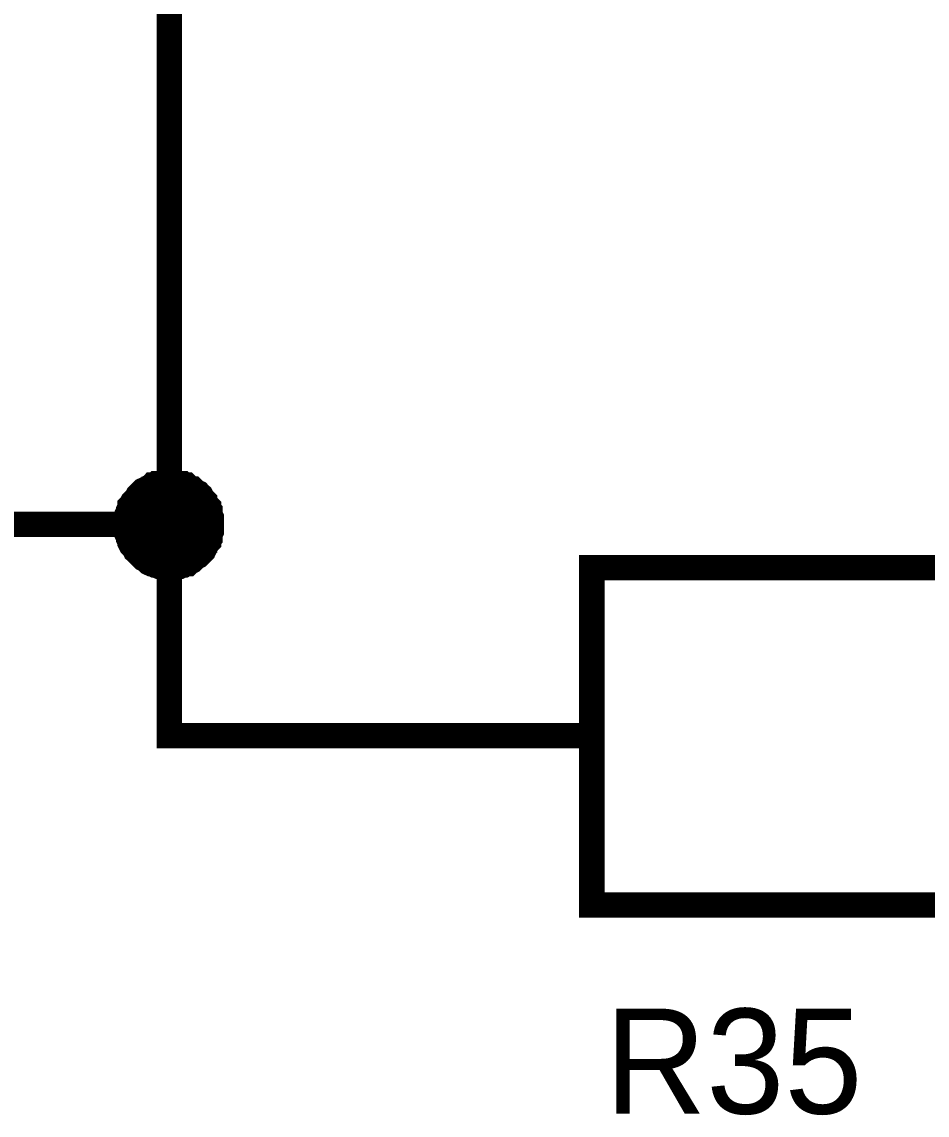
# Model space of a CAD drawing. Header units: millimetres. Extents: x 0 to 841, y 0 to 594.
# Drawn here: x 490.74 to 501.46, y 293.01 to 305.95 of the extents above; entities that cross this region are included whole.
import ezdxf

# ---------------------------------------------------------------- set-up
doc = ezdxf.new("R2010")
doc.units = ezdxf.units.MM
doc.layers.add('Sheet', color=255, linetype='Continuous')

msp = doc.modelspace()

# ---------------------------------------------------------------- linework, layer by layer
at = {"layer": 'Sheet', "const_width": 0.3}
for points in [[(497.488, 312.487), (497.488, 312.487), (492.488, 312.487), (492.488, 299.998), (492.488, 297.497), (494.988, 297.497)], [(491.976, 299.998), (491.976, 300.029), (491.976, 300.045), (491.976, 300.076), (491.991, 300.107), (491.991, 300.122), (492.007, 300.153), (492.007, 300.169), (492.022, 300.2), (492.022, 300.215), (492.038, 300.231), (492.053, 300.262), (492.069, 300.278), (492.084, 300.293), (492.1, 300.309), (492.115, 300.34), (492.131, 300.355), (492.146, 300.371), (492.162, 300.386), (492.178, 300.402), (492.209, 300.417), (492.224, 300.417), (492.24, 300.433), (492.271, 300.448), (492.286, 300.464), (492.317, 300.464), (492.333, 300.479), (492.364, 300.479), (492.379, 300.479), (492.41, 300.495), (492.442, 300.495), (492.457, 300.495), (492.488, 300.495)], [(491.976, 299.998), (491.976, 300.029), (491.976, 300.045), (491.976, 300.076), (491.991, 300.107), (491.991, 300.122), (492.007, 300.153), (492.007, 300.169), (492.022, 300.2), (492.022, 300.215), (492.038, 300.231), (492.053, 300.262), (492.069, 300.278), (492.084, 300.293), (492.1, 300.309), (492.115, 300.34), (492.131, 300.355), (492.146, 300.371), (492.162, 300.386), (492.178, 300.402), (492.209, 300.417), (492.224, 300.417), (492.24, 300.433), (492.271, 300.448), (492.286, 300.464), (492.317, 300.464), (492.333, 300.479), (492.364, 300.479), (492.379, 300.479), (492.41, 300.495), (492.442, 300.495), (492.457, 300.495), (492.488, 300.495)], [(491.976, 299.998), (491.976, 300.029), (491.976, 300.045), (491.976, 300.076), (491.991, 300.107), (491.991, 300.122), (492.007, 300.153), (492.007, 300.169), (492.022, 300.2), (492.022, 300.215), (492.038, 300.231), (492.053, 300.262), (492.069, 300.278), (492.084, 300.293), (492.1, 300.309), (492.115, 300.34), (492.131, 300.355), (492.146, 300.371), (492.162, 300.386), (492.178, 300.402), (492.209, 300.417), (492.224, 300.417), (492.24, 300.433), (492.271, 300.448), (492.286, 300.464), (492.317, 300.464), (492.333, 300.479), (492.364, 300.479), (492.379, 300.479), (492.41, 300.495), (492.442, 300.495), (492.457, 300.495), (492.488, 300.495)], [(491.976, 299.998), (491.976, 300.029), (491.976, 300.045), (491.976, 300.076), (491.991, 300.107), (491.991, 300.122), (492.007, 300.153), (492.007, 300.169), (492.022, 300.2), (492.022, 300.215), (492.038, 300.231), (492.053, 300.262), (492.069, 300.278), (492.084, 300.293), (492.1, 300.309), (492.115, 300.34), (492.131, 300.355), (492.146, 300.371), (492.162, 300.386), (492.178, 300.402), (492.209, 300.417), (492.224, 300.417), (492.24, 300.433), (492.271, 300.448), (492.286, 300.464), (492.317, 300.464), (492.333, 300.479), (492.364, 300.479), (492.379, 300.479), (492.41, 300.495), (492.442, 300.495), (492.457, 300.495), (492.488, 300.495)], [(491.976, 299.998), (491.976, 300.029), (491.976, 300.045), (491.976, 300.076), (491.991, 300.107), (491.991, 300.122), (492.007, 300.153), (492.007, 300.169), (492.022, 300.2), (492.022, 300.215), (492.038, 300.231), (492.053, 300.262), (492.069, 300.278), (492.084, 300.293), (492.1, 300.309), (492.115, 300.34), (492.131, 300.355), (492.146, 300.371), (492.162, 300.386), (492.178, 300.402), (492.209, 300.417), (492.224, 300.417), (492.24, 300.433), (492.271, 300.448), (492.286, 300.464), (492.317, 300.464), (492.333, 300.479), (492.364, 300.479), (492.379, 300.479), (492.41, 300.495), (492.442, 300.495), (492.457, 300.495), (492.488, 300.495)], [(491.976, 299.998), (491.976, 300.029), (491.976, 300.045), (491.976, 300.076), (491.991, 300.107), (491.991, 300.122), (492.007, 300.153), (492.007, 300.169), (492.022, 300.2), (492.022, 300.215), (492.038, 300.231), (492.053, 300.262), (492.069, 300.278), (492.084, 300.293), (492.1, 300.309), (492.115, 300.34), (492.131, 300.355), (492.146, 300.371), (492.162, 300.386), (492.178, 300.402), (492.209, 300.417), (492.224, 300.417), (492.24, 300.433), (492.271, 300.448), (492.286, 300.464), (492.317, 300.464), (492.333, 300.479), (492.364, 300.479), (492.379, 300.479), (492.41, 300.495), (492.442, 300.495), (492.457, 300.495), (492.488, 300.495)], [(491.976, 299.998), (491.976, 300.029), (491.976, 300.045), (491.976, 300.076), (491.991, 300.107), (491.991, 300.122), (492.007, 300.153), (492.007, 300.169), (492.022, 300.2), (492.022, 300.215), (492.038, 300.231), (492.053, 300.262), (492.069, 300.278), (492.084, 300.293), (492.1, 300.309), (492.115, 300.34), (492.131, 300.355), (492.146, 300.371), (492.162, 300.386), (492.178, 300.402), (492.209, 300.417), (492.224, 300.417), (492.24, 300.433), (492.271, 300.448), (492.286, 300.464), (492.317, 300.464), (492.333, 300.479), (492.364, 300.479), (492.379, 300.479), (492.41, 300.495), (492.442, 300.495), (492.457, 300.495), (492.488, 300.495)], [(491.976, 299.998), (491.976, 300.029), (491.976, 300.045), (491.976, 300.076), (491.991, 300.107), (491.991, 300.122), (492.007, 300.153), (492.007, 300.169), (492.022, 300.2), (492.022, 300.215), (492.038, 300.231), (492.053, 300.262), (492.069, 300.278), (492.084, 300.293), (492.1, 300.309), (492.115, 300.34), (492.131, 300.355), (492.146, 300.371), (492.162, 300.386), (492.178, 300.402), (492.209, 300.417), (492.224, 300.417), (492.24, 300.433), (492.271, 300.448), (492.286, 300.464), (492.317, 300.464), (492.333, 300.479), (492.364, 300.479), (492.379, 300.479), (492.41, 300.495), (492.442, 300.495), (492.457, 300.495), (492.488, 300.495)], [(492.488, 300.495), (492.488, 300.495)], [(492.488, 300.495), (492.519, 300.495), (492.535, 300.495), (492.566, 300.495), (492.597, 300.479), (492.612, 300.479), (492.643, 300.479), (492.659, 300.464), (492.69, 300.464), (492.706, 300.448), (492.721, 300.433), (492.752, 300.417), (492.768, 300.417), (492.783, 300.402), (492.799, 300.386), (492.83, 300.371), (492.845, 300.355), (492.861, 300.34), (492.876, 300.309), (492.892, 300.293), (492.907, 300.278), (492.907, 300.262), (492.923, 300.231), (492.938, 300.215), (492.954, 300.2), (492.954, 300.169), (492.969, 300.153), (492.969, 300.122), (492.969, 300.107), (492.985, 300.076), (492.985, 300.045), (492.985, 300.029), (492.985, 299.998)], [(492.488, 300.495), (492.488, 300.495)], [(492.488, 300.495), (492.519, 300.495), (492.535, 300.495), (492.566, 300.495), (492.597, 300.479), (492.612, 300.479), (492.643, 300.479), (492.659, 300.464), (492.69, 300.464), (492.706, 300.448), (492.721, 300.433), (492.752, 300.417), (492.768, 300.417), (492.783, 300.402), (492.799, 300.386), (492.83, 300.371), (492.845, 300.355), (492.861, 300.34), (492.876, 300.309), (492.892, 300.293), (492.907, 300.278), (492.907, 300.262), (492.923, 300.231), (492.938, 300.215), (492.954, 300.2), (492.954, 300.169), (492.969, 300.153), (492.969, 300.122), (492.969, 300.107), (492.985, 300.076), (492.985, 300.045), (492.985, 300.029), (492.985, 299.998)], [(492.488, 300.495), (492.488, 300.495)], [(492.488, 300.495), (492.519, 300.495), (492.535, 300.495), (492.566, 300.495), (492.597, 300.479), (492.612, 300.479), (492.643, 300.479), (492.659, 300.464), (492.69, 300.464), (492.706, 300.448), (492.721, 300.433), (492.752, 300.417), (492.768, 300.417), (492.783, 300.402), (492.799, 300.386), (492.83, 300.371), (492.845, 300.355), (492.861, 300.34), (492.876, 300.309), (492.892, 300.293), (492.907, 300.278), (492.907, 300.262), (492.923, 300.231), (492.938, 300.215), (492.954, 300.2), (492.954, 300.169), (492.969, 300.153), (492.969, 300.122), (492.969, 300.107), (492.985, 300.076), (492.985, 300.045), (492.985, 300.029), (492.985, 299.998)], [(492.488, 300.495), (492.488, 300.495)], [(492.488, 300.495), (492.519, 300.495), (492.535, 300.495), (492.566, 300.495), (492.597, 300.479), (492.612, 300.479), (492.643, 300.479), (492.659, 300.464), (492.69, 300.464), (492.706, 300.448), (492.721, 300.433), (492.752, 300.417), (492.768, 300.417), (492.783, 300.402), (492.799, 300.386), (492.83, 300.371), (492.845, 300.355), (492.861, 300.34), (492.876, 300.309), (492.892, 300.293), (492.907, 300.278), (492.907, 300.262), (492.923, 300.231), (492.938, 300.215), (492.954, 300.2), (492.954, 300.169), (492.969, 300.153), (492.969, 300.122), (492.969, 300.107), (492.985, 300.076), (492.985, 300.045), (492.985, 300.029), (492.985, 299.998)], [(492.488, 300.495), (492.488, 300.495)], [(492.488, 300.495), (492.519, 300.495), (492.535, 300.495), (492.566, 300.495), (492.597, 300.479), (492.612, 300.479), (492.643, 300.479), (492.659, 300.464), (492.69, 300.464), (492.706, 300.448), (492.721, 300.433), (492.752, 300.417), (492.768, 300.417), (492.783, 300.402), (492.799, 300.386), (492.83, 300.371), (492.845, 300.355), (492.861, 300.34), (492.876, 300.309), (492.892, 300.293), (492.907, 300.278), (492.907, 300.262), (492.923, 300.231), (492.938, 300.215), (492.954, 300.2), (492.954, 300.169), (492.969, 300.153), (492.969, 300.122), (492.969, 300.107), (492.985, 300.076), (492.985, 300.045), (492.985, 300.029), (492.985, 299.998)], [(492.488, 300.495), (492.488, 300.495)], [(492.488, 300.495), (492.519, 300.495), (492.535, 300.495), (492.566, 300.495), (492.597, 300.479), (492.612, 300.479), (492.643, 300.479), (492.659, 300.464), (492.69, 300.464), (492.706, 300.448), (492.721, 300.433), (492.752, 300.417), (492.768, 300.417), (492.783, 300.402), (492.799, 300.386), (492.83, 300.371), (492.845, 300.355), (492.861, 300.34), (492.876, 300.309), (492.892, 300.293), (492.907, 300.278), (492.907, 300.262), (492.923, 300.231), (492.938, 300.215), (492.954, 300.2), (492.954, 300.169), (492.969, 300.153), (492.969, 300.122), (492.969, 300.107), (492.985, 300.076), (492.985, 300.045), (492.985, 300.029), (492.985, 299.998)], [(492.488, 300.495), (492.488, 300.495)], [(492.488, 300.495), (492.519, 300.495), (492.535, 300.495), (492.566, 300.495), (492.597, 300.479), (492.612, 300.479), (492.643, 300.479), (492.659, 300.464), (492.69, 300.464), (492.706, 300.448), (492.721, 300.433), (492.752, 300.417), (492.768, 300.417), (492.783, 300.402), (492.799, 300.386), (492.83, 300.371), (492.845, 300.355), (492.861, 300.34), (492.876, 300.309), (492.892, 300.293), (492.907, 300.278), (492.907, 300.262), (492.923, 300.231), (492.938, 300.215), (492.954, 300.2), (492.954, 300.169), (492.969, 300.153), (492.969, 300.122), (492.969, 300.107), (492.985, 300.076), (492.985, 300.045), (492.985, 300.029), (492.985, 299.998)], [(492.488, 300.495), (492.488, 300.495)], [(492.488, 300.495), (492.519, 300.495), (492.535, 300.495), (492.566, 300.495), (492.597, 300.479), (492.612, 300.479), (492.643, 300.479), (492.659, 300.464), (492.69, 300.464), (492.706, 300.448), (492.721, 300.433), (492.752, 300.417), (492.768, 300.417), (492.783, 300.402), (492.799, 300.386), (492.83, 300.371), (492.845, 300.355), (492.861, 300.34), (492.876, 300.309), (492.892, 300.293), (492.907, 300.278), (492.907, 300.262), (492.923, 300.231), (492.938, 300.215), (492.954, 300.2), (492.954, 300.169), (492.969, 300.153), (492.969, 300.122), (492.969, 300.107), (492.985, 300.076), (492.985, 300.045), (492.985, 300.029), (492.985, 299.998)], [(477.488, 299.998), (492.488, 299.998)], [(492.488, 299.485), (492.457, 299.485), (492.442, 299.485), (492.41, 299.485), (492.379, 299.501), (492.364, 299.501), (492.333, 299.516), (492.317, 299.516), (492.286, 299.532), (492.271, 299.532), (492.24, 299.547), (492.224, 299.563), (492.209, 299.579), (492.178, 299.594), (492.162, 299.61), (492.146, 299.625), (492.131, 299.641), (492.115, 299.656), (492.1, 299.672), (492.084, 299.687), (492.069, 299.718), (492.053, 299.734), (492.038, 299.749), (492.022, 299.78), (492.022, 299.796), (492.007, 299.827), (492.007, 299.843), (491.991, 299.874), (491.991, 299.889), (491.976, 299.92), (491.976, 299.951), (491.976, 299.967), (491.976, 299.998)], [(491.976, 299.998), (491.976, 299.998)], [(492.488, 299.485), (492.457, 299.485), (492.442, 299.485), (492.41, 299.485), (492.379, 299.501), (492.364, 299.501), (492.333, 299.516), (492.317, 299.516), (492.286, 299.532), (492.271, 299.532), (492.24, 299.547), (492.224, 299.563), (492.209, 299.579), (492.178, 299.594), (492.162, 299.61), (492.146, 299.625), (492.131, 299.641), (492.115, 299.656), (492.1, 299.672), (492.084, 299.687), (492.069, 299.718), (492.053, 299.734), (492.038, 299.749), (492.022, 299.78), (492.022, 299.796), (492.007, 299.827), (492.007, 299.843), (491.991, 299.874), (491.991, 299.889), (491.976, 299.92), (491.976, 299.951), (491.976, 299.967), (491.976, 299.998)], [(491.976, 299.998), (491.976, 299.998)], [(492.488, 299.485), (492.457, 299.485), (492.442, 299.485), (492.41, 299.485), (492.379, 299.501), (492.364, 299.501), (492.333, 299.516), (492.317, 299.516), (492.286, 299.532), (492.271, 299.532), (492.24, 299.547), (492.224, 299.563), (492.209, 299.579), (492.178, 299.594), (492.162, 299.61), (492.146, 299.625), (492.131, 299.641), (492.115, 299.656), (492.1, 299.672), (492.084, 299.687), (492.069, 299.718), (492.053, 299.734), (492.038, 299.749), (492.022, 299.78), (492.022, 299.796), (492.007, 299.827), (492.007, 299.843), (491.991, 299.874), (491.991, 299.889), (491.976, 299.92), (491.976, 299.951), (491.976, 299.967), (491.976, 299.998)], [(491.976, 299.998), (491.976, 299.998)], [(492.488, 299.485), (492.457, 299.485), (492.442, 299.485), (492.41, 299.485), (492.379, 299.501), (492.364, 299.501), (492.333, 299.516), (492.317, 299.516), (492.286, 299.532), (492.271, 299.532), (492.24, 299.547), (492.224, 299.563), (492.209, 299.579), (492.178, 299.594), (492.162, 299.61), (492.146, 299.625), (492.131, 299.641), (492.115, 299.656), (492.1, 299.672), (492.084, 299.687), (492.069, 299.718), (492.053, 299.734), (492.038, 299.749), (492.022, 299.78), (492.022, 299.796), (492.007, 299.827), (492.007, 299.843), (491.991, 299.874), (491.991, 299.889), (491.976, 299.92), (491.976, 299.951), (491.976, 299.967), (491.976, 299.998)], [(491.976, 299.998), (491.976, 299.998)], [(492.488, 299.485), (492.457, 299.485), (492.442, 299.485), (492.41, 299.485), (492.379, 299.501), (492.364, 299.501), (492.333, 299.516), (492.317, 299.516), (492.286, 299.532), (492.271, 299.532), (492.24, 299.547), (492.224, 299.563), (492.209, 299.579), (492.178, 299.594), (492.162, 299.61), (492.146, 299.625), (492.131, 299.641), (492.115, 299.656), (492.1, 299.672), (492.084, 299.687), (492.069, 299.718), (492.053, 299.734), (492.038, 299.749), (492.022, 299.78), (492.022, 299.796), (492.007, 299.827), (492.007, 299.843), (491.991, 299.874), (491.991, 299.889), (491.976, 299.92), (491.976, 299.951), (491.976, 299.967), (491.976, 299.998)], [(491.976, 299.998), (491.976, 299.998)], [(492.488, 299.485), (492.457, 299.485), (492.442, 299.485), (492.41, 299.485), (492.379, 299.501), (492.364, 299.501), (492.333, 299.516), (492.317, 299.516), (492.286, 299.532), (492.271, 299.532), (492.24, 299.547), (492.224, 299.563), (492.209, 299.579), (492.178, 299.594), (492.162, 299.61), (492.146, 299.625), (492.131, 299.641), (492.115, 299.656), (492.1, 299.672), (492.084, 299.687), (492.069, 299.718), (492.053, 299.734), (492.038, 299.749), (492.022, 299.78), (492.022, 299.796), (492.007, 299.827), (492.007, 299.843), (491.991, 299.874), (491.991, 299.889), (491.976, 299.92), (491.976, 299.951), (491.976, 299.967), (491.976, 299.998)], [(491.976, 299.998), (491.976, 299.998)], [(492.488, 299.485), (492.457, 299.485), (492.442, 299.485), (492.41, 299.485), (492.379, 299.501), (492.364, 299.501), (492.333, 299.516), (492.317, 299.516), (492.286, 299.532), (492.271, 299.532), (492.24, 299.547), (492.224, 299.563), (492.209, 299.579), (492.178, 299.594), (492.162, 299.61), (492.146, 299.625), (492.131, 299.641), (492.115, 299.656), (492.1, 299.672), (492.084, 299.687), (492.069, 299.718), (492.053, 299.734), (492.038, 299.749), (492.022, 299.78), (492.022, 299.796), (492.007, 299.827), (492.007, 299.843), (491.991, 299.874), (491.991, 299.889), (491.976, 299.92), (491.976, 299.951), (491.976, 299.967), (491.976, 299.998)], [(491.976, 299.998), (491.976, 299.998)], [(492.488, 299.485), (492.457, 299.485), (492.442, 299.485), (492.41, 299.485), (492.379, 299.501), (492.364, 299.501), (492.333, 299.516), (492.317, 299.516), (492.286, 299.532), (492.271, 299.532), (492.24, 299.547), (492.224, 299.563), (492.209, 299.579), (492.178, 299.594), (492.162, 299.61), (492.146, 299.625), (492.131, 299.641), (492.115, 299.656), (492.1, 299.672), (492.084, 299.687), (492.069, 299.718), (492.053, 299.734), (492.038, 299.749), (492.022, 299.78), (492.022, 299.796), (492.007, 299.827), (492.007, 299.843), (491.991, 299.874), (491.991, 299.889), (491.976, 299.92), (491.976, 299.951), (491.976, 299.967), (491.976, 299.998)], [(491.976, 299.998), (491.976, 299.998)], [(492.985, 299.998), (492.985, 299.967), (492.985, 299.951), (492.985, 299.92), (492.969, 299.889), (492.969, 299.874), (492.969, 299.843), (492.954, 299.827), (492.954, 299.796), (492.938, 299.78), (492.923, 299.749), (492.907, 299.734), (492.907, 299.718), (492.892, 299.687), (492.876, 299.672), (492.861, 299.656), (492.845, 299.641), (492.83, 299.625), (492.799, 299.61), (492.783, 299.594), (492.768, 299.579), (492.752, 299.563), (492.721, 299.547), (492.706, 299.532), (492.69, 299.532), (492.659, 299.516), (492.643, 299.516), (492.612, 299.501), (492.597, 299.501), (492.566, 299.485), (492.535, 299.485), (492.519, 299.485), (492.488, 299.485)], [(492.985, 299.998), (492.985, 299.967), (492.985, 299.951), (492.985, 299.92), (492.969, 299.889), (492.969, 299.874), (492.969, 299.843), (492.954, 299.827), (492.954, 299.796), (492.938, 299.78), (492.923, 299.749), (492.907, 299.734), (492.907, 299.718), (492.892, 299.687), (492.876, 299.672), (492.861, 299.656), (492.845, 299.641), (492.83, 299.625), (492.799, 299.61), (492.783, 299.594), (492.768, 299.579), (492.752, 299.563), (492.721, 299.547), (492.706, 299.532), (492.69, 299.532), (492.659, 299.516), (492.643, 299.516), (492.612, 299.501), (492.597, 299.501), (492.566, 299.485), (492.535, 299.485), (492.519, 299.485), (492.488, 299.485)], [(492.985, 299.998), (492.985, 299.967), (492.985, 299.951), (492.985, 299.92), (492.969, 299.889), (492.969, 299.874), (492.969, 299.843), (492.954, 299.827), (492.954, 299.796), (492.938, 299.78), (492.923, 299.749), (492.907, 299.734), (492.907, 299.718), (492.892, 299.687), (492.876, 299.672), (492.861, 299.656), (492.845, 299.641), (492.83, 299.625), (492.799, 299.61), (492.783, 299.594), (492.768, 299.579), (492.752, 299.563), (492.721, 299.547), (492.706, 299.532), (492.69, 299.532), (492.659, 299.516), (492.643, 299.516), (492.612, 299.501), (492.597, 299.501), (492.566, 299.485), (492.535, 299.485), (492.519, 299.485), (492.488, 299.485)], [(492.985, 299.998), (492.985, 299.967), (492.985, 299.951), (492.985, 299.92), (492.969, 299.889), (492.969, 299.874), (492.969, 299.843), (492.954, 299.827), (492.954, 299.796), (492.938, 299.78), (492.923, 299.749), (492.907, 299.734), (492.907, 299.718), (492.892, 299.687), (492.876, 299.672), (492.861, 299.656), (492.845, 299.641), (492.83, 299.625), (492.799, 299.61), (492.783, 299.594), (492.768, 299.579), (492.752, 299.563), (492.721, 299.547), (492.706, 299.532), (492.69, 299.532), (492.659, 299.516), (492.643, 299.516), (492.612, 299.501), (492.597, 299.501), (492.566, 299.485), (492.535, 299.485), (492.519, 299.485), (492.488, 299.485)], [(492.985, 299.998), (492.985, 299.967), (492.985, 299.951), (492.985, 299.92), (492.969, 299.889), (492.969, 299.874), (492.969, 299.843), (492.954, 299.827), (492.954, 299.796), (492.938, 299.78), (492.923, 299.749), (492.907, 299.734), (492.907, 299.718), (492.892, 299.687), (492.876, 299.672), (492.861, 299.656), (492.845, 299.641), (492.83, 299.625), (492.799, 299.61), (492.783, 299.594), (492.768, 299.579), (492.752, 299.563), (492.721, 299.547), (492.706, 299.532), (492.69, 299.532), (492.659, 299.516), (492.643, 299.516), (492.612, 299.501), (492.597, 299.501), (492.566, 299.485), (492.535, 299.485), (492.519, 299.485), (492.488, 299.485)], [(492.985, 299.998), (492.985, 299.967), (492.985, 299.951), (492.985, 299.92), (492.969, 299.889), (492.969, 299.874), (492.969, 299.843), (492.954, 299.827), (492.954, 299.796), (492.938, 299.78), (492.923, 299.749), (492.907, 299.734), (492.907, 299.718), (492.892, 299.687), (492.876, 299.672), (492.861, 299.656), (492.845, 299.641), (492.83, 299.625), (492.799, 299.61), (492.783, 299.594), (492.768, 299.579), (492.752, 299.563), (492.721, 299.547), (492.706, 299.532), (492.69, 299.532), (492.659, 299.516), (492.643, 299.516), (492.612, 299.501), (492.597, 299.501), (492.566, 299.485), (492.535, 299.485), (492.519, 299.485), (492.488, 299.485)], [(492.985, 299.998), (492.985, 299.967), (492.985, 299.951), (492.985, 299.92), (492.969, 299.889), (492.969, 299.874), (492.969, 299.843), (492.954, 299.827), (492.954, 299.796), (492.938, 299.78), (492.923, 299.749), (492.907, 299.734), (492.907, 299.718), (492.892, 299.687), (492.876, 299.672), (492.861, 299.656), (492.845, 299.641), (492.83, 299.625), (492.799, 299.61), (492.783, 299.594), (492.768, 299.579), (492.752, 299.563), (492.721, 299.547), (492.706, 299.532), (492.69, 299.532), (492.659, 299.516), (492.643, 299.516), (492.612, 299.501), (492.597, 299.501), (492.566, 299.485), (492.535, 299.485), (492.519, 299.485), (492.488, 299.485)], [(492.985, 299.998), (492.985, 299.967), (492.985, 299.951), (492.985, 299.92), (492.969, 299.889), (492.969, 299.874), (492.969, 299.843), (492.954, 299.827), (492.954, 299.796), (492.938, 299.78), (492.923, 299.749), (492.907, 299.734), (492.907, 299.718), (492.892, 299.687), (492.876, 299.672), (492.861, 299.656), (492.845, 299.641), (492.83, 299.625), (492.799, 299.61), (492.783, 299.594), (492.768, 299.579), (492.752, 299.563), (492.721, 299.547), (492.706, 299.532), (492.69, 299.532), (492.659, 299.516), (492.643, 299.516), (492.612, 299.501), (492.597, 299.501), (492.566, 299.485), (492.535, 299.485), (492.519, 299.485), (492.488, 299.485)], [(492.985, 299.998), (492.985, 299.998), (492.985, 299.998), (492.985, 299.998), (492.985, 299.998), (492.985, 299.998), (492.985, 299.998), (492.985, 299.998), (492.985, 299.998), (492.985, 299.998), (492.985, 299.998), (492.985, 299.998), (492.985, 299.998), (492.985, 299.998), (492.985, 299.998), (492.985, 299.998), (492.985, 299.998), (492.985, 299.998), (492.985, 299.998), (492.985, 299.998), (492.985, 299.998), (492.985, 299.998), (492.985, 299.998), (492.985, 299.998), (492.985, 299.998), (492.985, 299.998), (492.985, 299.998), (492.985, 299.998), (492.985, 299.998), (492.985, 299.998), (492.985, 299.998), (492.985, 299.998), (492.985, 299.998)], [(492.985, 299.998), (492.985, 299.998)], [(492.985, 299.998), (492.985, 299.998), (492.985, 299.998), (492.985, 299.998), (492.985, 299.998), (492.985, 299.998), (492.985, 299.998), (492.985, 299.998), (492.985, 299.998), (492.985, 299.998), (492.985, 299.998), (492.985, 299.998), (492.985, 299.998), (492.985, 299.998), (492.985, 299.998), (492.985, 299.998), (492.985, 299.998), (492.985, 299.998), (492.985, 299.998), (492.985, 299.998), (492.985, 299.998), (492.985, 299.998), (492.985, 299.998), (492.985, 299.998), (492.985, 299.998), (492.985, 299.998), (492.985, 299.998), (492.985, 299.998), (492.985, 299.998), (492.985, 299.998), (492.985, 299.998), (492.985, 299.998), (492.985, 299.998)], [(492.985, 299.998), (492.985, 299.998)], [(492.985, 299.998), (492.985, 299.998), (492.985, 299.998), (492.985, 299.998), (492.985, 299.998), (492.985, 299.998), (492.985, 299.998), (492.985, 299.998), (492.985, 299.998), (492.985, 299.998), (492.985, 299.998), (492.985, 299.998), (492.985, 299.998), (492.985, 299.998), (492.985, 299.998), (492.985, 299.998), (492.985, 299.998), (492.985, 299.998), (492.985, 299.998), (492.985, 299.998), (492.985, 299.998), (492.985, 299.998), (492.985, 299.998), (492.985, 299.998), (492.985, 299.998), (492.985, 299.998), (492.985, 299.998), (492.985, 299.998), (492.985, 299.998), (492.985, 299.998), (492.985, 299.998), (492.985, 299.998), (492.985, 299.998)], [(492.985, 299.998), (492.985, 299.998)], [(492.985, 299.998), (492.985, 299.998), (492.985, 299.998), (492.985, 299.998), (492.985, 299.998), (492.985, 299.998), (492.985, 299.998), (492.985, 299.998), (492.985, 299.998), (492.985, 299.998), (492.985, 299.998), (492.985, 299.998), (492.985, 299.998), (492.985, 299.998), (492.985, 299.998), (492.985, 299.998), (492.985, 299.998), (492.985, 299.998), (492.985, 299.998), (492.985, 299.998), (492.985, 299.998), (492.985, 299.998), (492.985, 299.998), (492.985, 299.998), (492.985, 299.998), (492.985, 299.998), (492.985, 299.998), (492.985, 299.998), (492.985, 299.998), (492.985, 299.998), (492.985, 299.998), (492.985, 299.998), (492.985, 299.998)], [(492.985, 299.998), (492.985, 299.998)], [(492.985, 299.998), (492.985, 299.998), (492.985, 299.998), (492.985, 299.998), (492.985, 299.998), (492.985, 299.998), (492.985, 299.998), (492.985, 299.998), (492.985, 299.998), (492.985, 299.998), (492.985, 299.998), (492.985, 299.998), (492.985, 299.998), (492.985, 299.998), (492.985, 299.998), (492.985, 299.998), (492.985, 299.998), (492.985, 299.998), (492.985, 299.998), (492.985, 299.998), (492.985, 299.998), (492.985, 299.998), (492.985, 299.998), (492.985, 299.998), (492.985, 299.998), (492.985, 299.998), (492.985, 299.998), (492.985, 299.998), (492.985, 299.998), (492.985, 299.998), (492.985, 299.998), (492.985, 299.998), (492.985, 299.998)], [(492.985, 299.998), (492.985, 299.998)], [(492.985, 299.998), (492.985, 299.998), (492.985, 299.998), (492.985, 299.998), (492.985, 299.998), (492.985, 299.998), (492.985, 299.998), (492.985, 299.998), (492.985, 299.998), (492.985, 299.998), (492.985, 299.998), (492.985, 299.998), (492.985, 299.998), (492.985, 299.998), (492.985, 299.998), (492.985, 299.998), (492.985, 299.998), (492.985, 299.998), (492.985, 299.998), (492.985, 299.998), (492.985, 299.998), (492.985, 299.998), (492.985, 299.998), (492.985, 299.998), (492.985, 299.998), (492.985, 299.998), (492.985, 299.998), (492.985, 299.998), (492.985, 299.998), (492.985, 299.998), (492.985, 299.998), (492.985, 299.998), (492.985, 299.998)], [(492.985, 299.998), (492.985, 299.998)], [(492.985, 299.998), (492.985, 299.998), (492.985, 299.998), (492.985, 299.998), (492.985, 299.998), (492.985, 299.998), (492.985, 299.998), (492.985, 299.998), (492.985, 299.998), (492.985, 299.998), (492.985, 299.998), (492.985, 299.998), (492.985, 299.998), (492.985, 299.998), (492.985, 299.998), (492.985, 299.998), (492.985, 299.998), (492.985, 299.998), (492.985, 299.998), (492.985, 299.998), (492.985, 299.998), (492.985, 299.998), (492.985, 299.998), (492.985, 299.998), (492.985, 299.998), (492.985, 299.998), (492.985, 299.998), (492.985, 299.998), (492.985, 299.998), (492.985, 299.998), (492.985, 299.998), (492.985, 299.998), (492.985, 299.998)], [(492.985, 299.998), (492.985, 299.998)], [(492.985, 299.998), (492.985, 299.998), (492.985, 299.998), (492.985, 299.998), (492.985, 299.998), (492.985, 299.998), (492.985, 299.998), (492.985, 299.998), (492.985, 299.998), (492.985, 299.998), (492.985, 299.998), (492.985, 299.998), (492.985, 299.998), (492.985, 299.998), (492.985, 299.998), (492.985, 299.998), (492.985, 299.998), (492.985, 299.998), (492.985, 299.998), (492.985, 299.998), (492.985, 299.998), (492.985, 299.998), (492.985, 299.998), (492.985, 299.998), (492.985, 299.998), (492.985, 299.998), (492.985, 299.998), (492.985, 299.998), (492.985, 299.998), (492.985, 299.998), (492.985, 299.998), (492.985, 299.998), (492.985, 299.998)], [(492.985, 299.998), (492.985, 299.998)], [(497.488, 297.497), (494.988, 297.497)]]:
    msp.add_lwpolyline(points, dxfattribs=at)
at = {"layer": 'Sheet', "const_width": 0.508}
msp.add_lwpolyline([(492.246, 300, 1), (492.754, 300, 1)], format="xyb", close=True, dxfattribs=at)
at = {"layer": 'Sheet', "const_width": 0.3}
msp.add_lwpolyline([(497.488, 299.485), (507.473, 299.485), (507.473, 295.493), (497.488, 295.493), (497.488, 299.485)], close=True, dxfattribs=at)

# ---------------------------------------------------------------- texts
at = {"layer": 'Sheet'}
msp.add_text('R35', height=1.2427, dxfattribs=at).set_placement((497.643, 293.023))

doc.saveas('drawing.dxf')
